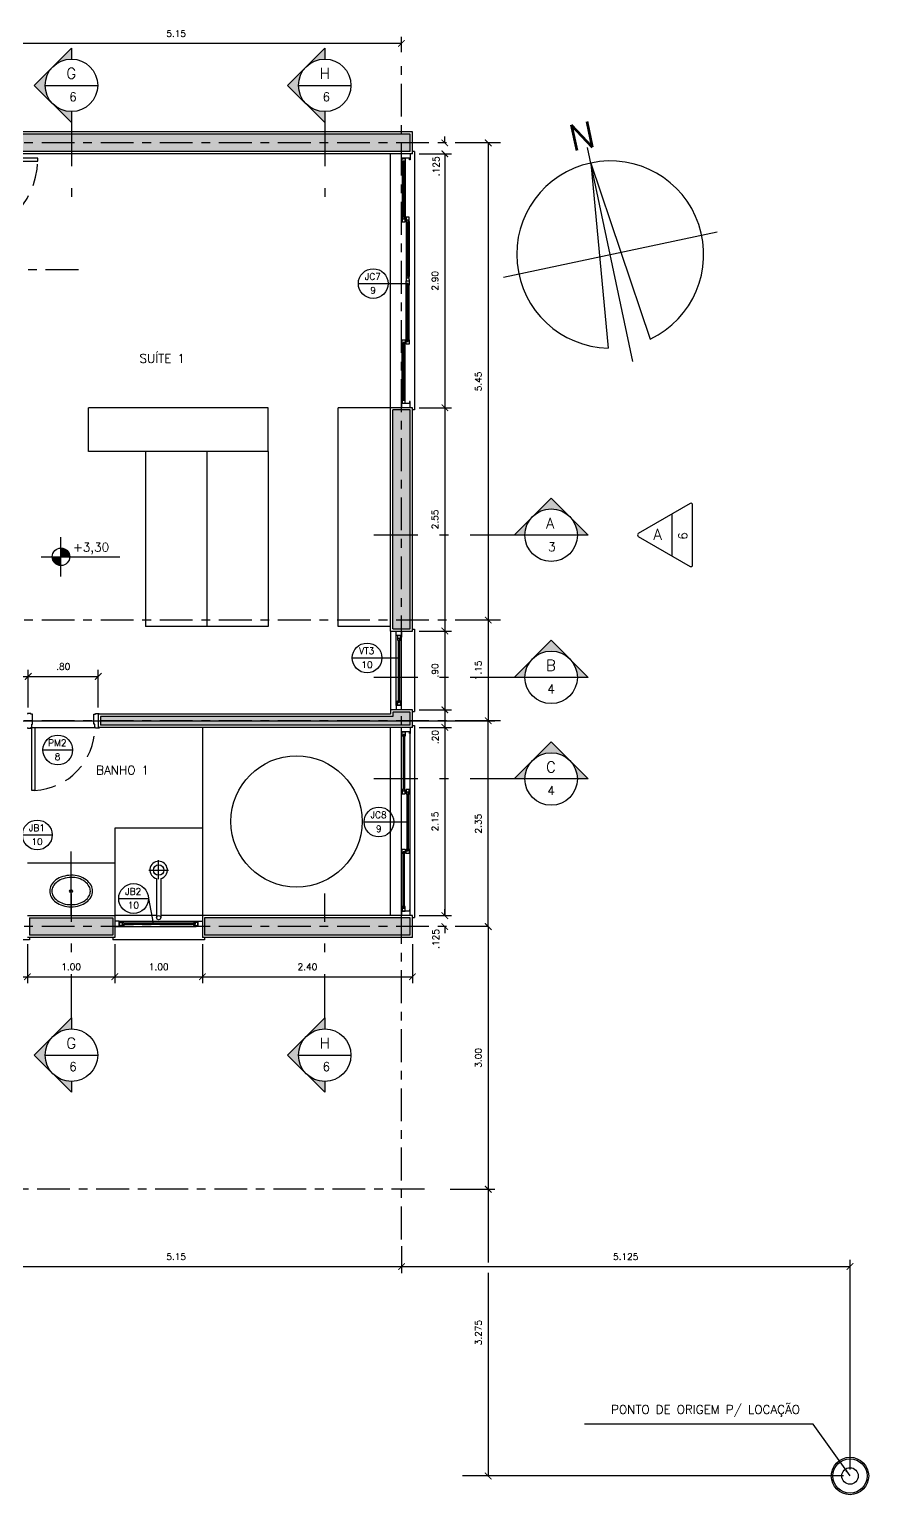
# Model space of a CAD drawing. Header units: millimetres. Extents: x 128 to 761, y 122 to 191.
# Drawn here: x 215.96 to 225.55, y 121.55 to 138.28 of the extents above; entities that cross this region are included whole.
import ezdxf
from ezdxf.enums import TextEntityAlignment as Align

# ---------------------------------------------------------------- set-up
doc = ezdxf.new("R2010")
doc.units = ezdxf.units.MM
for name, pattern in [('CENTER', [0.6, 0.375, -0.075, 0.075, -0.075]), ('DASHDOT', [1, 0.5, -0.25, 0, -0.25]), ('HIDDEN', [0.375, 0.25, -0.125])]:
    doc.linetypes.add(name, pattern=pattern)
for name, color, linetype in [('ALV', 5, 'Continuous'), ('CAIX', 2, 'Continuous'), ('CAIXN', 7, 'Continuous'), ('COTAS', 1, 'Continuous'), ('EIXOS', 141, 'CENTER'), ('LVISTA02', 1, 'Continuous'), ('NOTAS', 2, 'Continuous'), ('PEÇAS', 7, 'Continuous'), ('PEÇAS50', 8, 'Continuous'), ('REVEST', 2, 'Continuous'), ('SOLID', 8, 'Continuous'), ('TEXT', 3, 'Continuous')]:
    doc.layers.add(name, color=color, linetype=linetype)
doc.styles.add('100-50', font='romans.shx', dxfattribs={"height": 0.125})
doc.styles.add('60-50', font='romans.shx', dxfattribs={"height": 0.075})
doc.styles.add('80-50', font='romans.shx', dxfattribs={"height": 0.1})
doc.styles.add('ROMANS', font='ROMANS.shx', dxfattribs={"height": 0.15})
doc.dimstyles.new('50', dxfattribs={"dimtxt": 0.1, "dimasz": 2.5, "dimexe": 1.25, "dimexo": 0.625, "dimgap": 0.075, "dimtad": 1, "dimzin": 0, "dimdsep": 46, "dimtxsty": '60-50', "dimcen": 2.5, "dimclrt": 3, "dimadec": 0, "dimazin": 0, "dimtfac": 1, "dimtmove": 0, "dimatfit": 3, "dimfxl": 1, "dimarcsym": 0})

# ---------------------------------------------------------------- blocks, each defined once
blk = doc.blocks.new('_ARCHTICK')
at = {"color": 0, "linetype": 'ByBlock', "const_width": 0.15}
blk.add_lwpolyline([(-0.5, -0.5), (0.5, 0.5)], dxfattribs=at)
blk = doc.blocks.new('*D188')
at = {"layer": 'COTAS', "color": 0, "lineweight": -2}
for p, q in [((215.064, 138.025), (215.064, 138.198)), ((220.214, 138.123), (215.064, 138.123)), ((220.214, 138.025), (220.214, 138.198))]:
    blk.add_line(p, q, dxfattribs=at)
at = {"layer": 'DEFPOINTS', "color": 0}
for p in [(215.064, 138.123), (215.064, 137.95), (220.214, 137.95)]:
    blk.add_point(p, dxfattribs=at)
at = {"layer": 'COTAS', "color": 0, "lineweight": -2, "xscale": 0.075, "yscale": 0.075, "zscale": 0.075, "rotation": 180}
blk.add_blockref('_ARCHTICK', (215.064, 138.123), dxfattribs=at)
at = {"layer": 'COTAS', "color": 0, "lineweight": -2, "xscale": 0.075, "yscale": 0.075, "zscale": 0.075}
blk.add_blockref('_ARCHTICK', (220.214, 138.123), dxfattribs=at)
at = {"layer": 'COTAS', "color": 3, "insert": (217.639, 138.235), "char_height": 0.075, "attachment_point": 5, "style": '60-50'}
blk.add_mtext('5.15', dxfattribs=at)
blk = doc.blocks.new('*D215')
at = {"layer": 'COTAS', "color": 0, "lineweight": -2}
for p, q in [((221.346, 136.987), (221.13, 136.987)), ((221.205, 136.987), (221.205, 131.537)), ((221.346, 131.537), (221.13, 131.537))]:
    blk.add_line(p, q, dxfattribs=at)
at = {"layer": 'DEFPOINTS', "color": 0}
for p in [(221.421, 136.987), (221.205, 131.537), (221.421, 131.537)]:
    blk.add_point(p, dxfattribs=at)
at = {"layer": 'COTAS', "color": 0, "lineweight": -2, "xscale": 0.075, "yscale": 0.075, "zscale": 0.075}
for p, rotation in [((221.205, 136.987), 90), ((221.205, 131.537), 270)]:
    blk.add_blockref('_ARCHTICK', p, dxfattribs=dict(at, rotation=rotation))
at = {"layer": 'COTAS', "color": 3, "insert": (221.092, 134.262), "char_height": 0.075, "attachment_point": 5, "rotation": 90, "style": '60-50'}
blk.add_mtext('5.45', dxfattribs=at)
blk = doc.blocks.new('*D216')
at = {"layer": 'COTAS', "color": 0, "lineweight": -2}
for p, q in [((221.205, 131.537), (221.205, 130.387)), ((221.346, 130.387), (221.13, 130.387))]:
    blk.add_line(p, q, dxfattribs=at)
at = {"layer": 'DEFPOINTS', "color": 0}
for p in [(221.421, 131.537), (221.205, 130.387), (221.421, 130.387)]:
    blk.add_point(p, dxfattribs=at)
at = {"layer": 'COTAS', "color": 0, "lineweight": -2, "xscale": 0.075, "yscale": 0.075, "zscale": 0.075}
for p, rotation in [((221.205, 131.537), 90), ((221.205, 130.387), 270)]:
    blk.add_blockref('_ARCHTICK', p, dxfattribs=dict(at, rotation=rotation))
at = {"layer": 'COTAS', "color": 3, "insert": (221.092, 130.962), "char_height": 0.075, "attachment_point": 5, "rotation": 90, "style": '60-50'}
blk.add_mtext('1.15', dxfattribs=at)
blk = doc.blocks.new('*D217')
at = {"layer": 'COTAS', "color": 0, "lineweight": -2}
for p, q in [((211.207, 130.387), (221.28, 130.387)), ((221.205, 128.037), (221.205, 130.387))]:
    blk.add_line(p, q, dxfattribs=at)
at = {"layer": 'DEFPOINTS', "color": 0}
for p in [(211.132, 130.387), (221.205, 130.387), (221.421, 128.037)]:
    blk.add_point(p, dxfattribs=at)
at = {"layer": 'COTAS', "color": 0, "lineweight": -2, "xscale": 0.075, "yscale": 0.075, "zscale": 0.075}
for p, rotation in [((221.205, 130.387), 90), ((221.205, 128.037), 270)]:
    blk.add_blockref('_ARCHTICK', p, dxfattribs=dict(at, rotation=rotation))
at = {"layer": 'COTAS', "color": 3, "insert": (221.092, 129.212), "char_height": 0.075, "attachment_point": 5, "rotation": 90, "style": '60-50'}
blk.add_mtext('2.35', dxfattribs=at)
blk = doc.blocks.new('*D219')
at = {"layer": 'COTAS', "color": 0, "lineweight": -2}
for p, q in [((221.205, 128.037), (221.205, 125.037)), ((220.769, 125.037), (221.28, 125.037))]:
    blk.add_line(p, q, dxfattribs=at)
at = {"layer": 'DEFPOINTS', "color": 0}
for p in [(221.205, 128.037), (220.694, 125.037), (221.205, 125.037)]:
    blk.add_point(p, dxfattribs=at)
at = {"layer": 'COTAS', "color": 0, "lineweight": -2, "xscale": 0.075, "yscale": 0.075, "zscale": 0.075}
for p, rotation in [((221.205, 128.037), 90), ((221.205, 125.037), 270)]:
    blk.add_blockref('_ARCHTICK', p, dxfattribs=dict(at, rotation=rotation))
at = {"layer": 'COTAS', "color": 3, "insert": (221.092, 126.537), "char_height": 0.075, "attachment_point": 5, "rotation": 90, "style": '60-50'}
blk.add_mtext('3.00', dxfattribs=at)
blk = doc.blocks.new('*D221')
at = {"layer": 'COTAS', "color": 0, "lineweight": -2}
for p, q in [((220.214, 124.388), (220.214, 124.079)), ((215.064, 124.154), (220.214, 124.154))]:
    blk.add_line(p, q, dxfattribs=at)
at = {"layer": 'DEFPOINTS', "color": 0}
for p in [(215.064, 124.463), (220.214, 124.463), (220.214, 124.154)]:
    blk.add_point(p, dxfattribs=at)
at = {"layer": 'COTAS', "color": 0, "lineweight": -2, "xscale": 0.075, "yscale": 0.075, "zscale": 0.075, "rotation": 180}
blk.add_blockref('_ARCHTICK', (215.064, 124.154), dxfattribs=at)
at = {"layer": 'COTAS', "color": 0, "lineweight": -2, "xscale": 0.075, "yscale": 0.075, "zscale": 0.075}
blk.add_blockref('_ARCHTICK', (220.214, 124.154), dxfattribs=at)
at = {"layer": 'COTAS', "color": 3, "insert": (217.639, 124.267), "char_height": 0.075, "attachment_point": 5, "style": '60-50'}
blk.add_mtext('5.15', dxfattribs=at)
blk = doc.blocks.new('*D222')
at = {"layer": 'COTAS', "color": 0, "lineweight": -2}
for p, q in [((220.214, 124.388), (220.214, 124.079)), ((225.339, 121.837), (225.339, 124.229)), ((220.214, 124.154), (225.339, 124.154))]:
    blk.add_line(p, q, dxfattribs=at)
at = {"layer": 'DEFPOINTS', "color": 0}
for p in [(220.214, 124.463), (225.339, 124.154), (225.339, 121.762)]:
    blk.add_point(p, dxfattribs=at)
at = {"layer": 'COTAS', "color": 0, "lineweight": -2, "xscale": 0.075, "yscale": 0.075, "zscale": 0.075, "rotation": 180}
blk.add_blockref('_ARCHTICK', (220.214, 124.154), dxfattribs=at)
at = {"layer": 'COTAS', "color": 0, "lineweight": -2, "xscale": 0.075, "yscale": 0.075, "zscale": 0.075}
blk.add_blockref('_ARCHTICK', (225.339, 124.154), dxfattribs=at)
at = {"layer": 'COTAS', "color": 3, "insert": (222.776, 124.267), "char_height": 0.075, "attachment_point": 5, "style": '60-50'}
blk.add_mtext('5.125', dxfattribs=at)
blk = doc.blocks.new('*D242')
at = {"layer": 'COTAS', "color": 0, "lineweight": -2}
for p, q in [((215.064, 130.894), (215.949, 130.894)), ((215.949, 130.537), (215.949, 130.969))]:
    blk.add_line(p, q, dxfattribs=at)
at = {"layer": 'DEFPOINTS', "color": 0}
for p in [(215.064, 130.894), (215.949, 130.894), (215.949, 130.462)]:
    blk.add_point(p, dxfattribs=at)
at = {"layer": 'COTAS', "color": 0, "lineweight": -2, "xscale": 0.075, "yscale": 0.075, "zscale": 0.075, "rotation": 180}
blk.add_blockref('_ARCHTICK', (215.064, 130.894), dxfattribs=at)
at = {"layer": 'COTAS', "color": 0, "lineweight": -2, "xscale": 0.075, "yscale": 0.075, "zscale": 0.075}
blk.add_blockref('_ARCHTICK', (215.949, 130.894), dxfattribs=at)
at = {"layer": 'COTAS', "color": 3, "insert": (215.506, 131.007), "char_height": 0.075, "attachment_point": 5, "style": '60-50'}
blk.add_mtext('.885', dxfattribs=at)
blk = doc.blocks.new('*D243')
at = {"layer": 'COTAS', "color": 0, "lineweight": -2}
for p, q in [((215.949, 130.894), (216.749, 130.894)), ((216.749, 130.537), (216.749, 130.969))]:
    blk.add_line(p, q, dxfattribs=at)
at = {"layer": 'DEFPOINTS', "color": 0}
for p in [(216.749, 130.894), (215.949, 130.462), (216.749, 130.462)]:
    blk.add_point(p, dxfattribs=at)
at = {"layer": 'COTAS', "color": 0, "lineweight": -2, "xscale": 0.075, "yscale": 0.075, "zscale": 0.075, "rotation": 180}
blk.add_blockref('_ARCHTICK', (215.949, 130.894), dxfattribs=at)
at = {"layer": 'COTAS', "color": 0, "lineweight": -2, "xscale": 0.075, "yscale": 0.075, "zscale": 0.075}
blk.add_blockref('_ARCHTICK', (216.749, 130.894), dxfattribs=at)
at = {"layer": 'COTAS', "color": 3, "insert": (216.349, 131.007), "char_height": 0.075, "attachment_point": 5, "style": '60-50'}
blk.add_mtext('.80', dxfattribs=at)
blk = doc.blocks.new('*D252')
at = {"layer": 'COTAS', "color": 0, "lineweight": -2}
for p, q in [((215.939, 127.837), (215.939, 127.389)), ((215.139, 127.464), (215.939, 127.464))]:
    blk.add_line(p, q, dxfattribs=at)
at = {"layer": 'DEFPOINTS', "color": 0}
for p in [(215.139, 127.912), (215.939, 127.912), (215.939, 127.464)]:
    blk.add_point(p, dxfattribs=at)
at = {"layer": 'COTAS', "color": 0, "lineweight": -2, "xscale": 0.075, "yscale": 0.075, "zscale": 0.075, "rotation": 180}
blk.add_blockref('_ARCHTICK', (215.139, 127.464), dxfattribs=at)
at = {"layer": 'COTAS', "color": 0, "lineweight": -2, "xscale": 0.075, "yscale": 0.075, "zscale": 0.075}
blk.add_blockref('_ARCHTICK', (215.939, 127.464), dxfattribs=at)
at = {"layer": 'COTAS', "color": 3, "insert": (215.539, 127.577), "char_height": 0.075, "attachment_point": 5, "style": '60-50'}
blk.add_mtext('.80', dxfattribs=at)
blk = doc.blocks.new('*D253')
at = {"layer": 'COTAS', "color": 0, "lineweight": -2}
for p, q in [((216.939, 127.837), (216.939, 127.389)), ((215.939, 127.464), (216.939, 127.464))]:
    blk.add_line(p, q, dxfattribs=at)
at = {"layer": 'DEFPOINTS', "color": 0}
for p in [(215.939, 127.912), (216.939, 127.912), (216.939, 127.464)]:
    blk.add_point(p, dxfattribs=at)
at = {"layer": 'COTAS', "color": 0, "lineweight": -2, "xscale": 0.075, "yscale": 0.075, "zscale": 0.075, "rotation": 180}
blk.add_blockref('_ARCHTICK', (215.939, 127.464), dxfattribs=at)
at = {"layer": 'COTAS', "color": 0, "lineweight": -2, "xscale": 0.075, "yscale": 0.075, "zscale": 0.075}
blk.add_blockref('_ARCHTICK', (216.939, 127.464), dxfattribs=at)
at = {"layer": 'COTAS', "color": 3, "insert": (216.439, 127.577), "char_height": 0.075, "attachment_point": 5, "style": '60-50'}
blk.add_mtext('1.00', dxfattribs=at)
blk = doc.blocks.new('*D254')
at = {"layer": 'COTAS', "color": 0, "lineweight": -2}
for p, q in [((217.939, 127.837), (217.939, 127.389)), ((216.939, 127.464), (217.939, 127.464))]:
    blk.add_line(p, q, dxfattribs=at)
at = {"layer": 'DEFPOINTS', "color": 0}
for p in [(216.939, 127.912), (217.939, 127.912), (217.939, 127.464)]:
    blk.add_point(p, dxfattribs=at)
at = {"layer": 'COTAS', "color": 0, "lineweight": -2, "xscale": 0.075, "yscale": 0.075, "zscale": 0.075, "rotation": 180}
blk.add_blockref('_ARCHTICK', (216.939, 127.464), dxfattribs=at)
at = {"layer": 'COTAS', "color": 0, "lineweight": -2, "xscale": 0.075, "yscale": 0.075, "zscale": 0.075}
blk.add_blockref('_ARCHTICK', (217.939, 127.464), dxfattribs=at)
at = {"layer": 'COTAS', "color": 3, "insert": (217.439, 127.577), "char_height": 0.075, "attachment_point": 5, "style": '60-50'}
blk.add_mtext('1.00', dxfattribs=at)
blk = doc.blocks.new('*D255')
at = {"layer": 'COTAS', "color": 0, "lineweight": -2}
for p, q in [((220.339, 127.837), (220.339, 127.389)), ((217.939, 127.464), (220.339, 127.464))]:
    blk.add_line(p, q, dxfattribs=at)
at = {"layer": 'DEFPOINTS', "color": 0}
for p in [(217.939, 127.912), (220.339, 127.912), (220.339, 127.464)]:
    blk.add_point(p, dxfattribs=at)
at = {"layer": 'COTAS', "color": 0, "lineweight": -2, "xscale": 0.075, "yscale": 0.075, "zscale": 0.075, "rotation": 180}
blk.add_blockref('_ARCHTICK', (217.939, 127.464), dxfattribs=at)
at = {"layer": 'COTAS', "color": 0, "lineweight": -2, "xscale": 0.075, "yscale": 0.075, "zscale": 0.075}
blk.add_blockref('_ARCHTICK', (220.339, 127.464), dxfattribs=at)
at = {"layer": 'COTAS', "color": 3, "insert": (219.139, 127.577), "char_height": 0.075, "attachment_point": 5, "style": '60-50'}
blk.add_mtext('2.40', dxfattribs=at)
blk = doc.blocks.new('*D280')
at = {"layer": 'COTAS', "color": 0, "lineweight": -2}
for p, q in [((220.709, 136.987), (220.709, 137.062)), ((220.414, 136.862), (220.784, 136.862)), ((220.709, 136.862), (220.709, 136.787))]:
    blk.add_line(p, q, dxfattribs=at)
at = {"layer": 'DEFPOINTS', "color": 0}
for p in [(220.709, 136.987), (220.339, 136.862), (220.709, 136.862)]:
    blk.add_point(p, dxfattribs=at)
at = {"layer": 'COTAS', "color": 0, "lineweight": -2, "xscale": 0.075, "yscale": 0.075, "zscale": 0.075}
for p, rotation in [((220.709, 136.987), 270), ((220.709, 136.862), 90)]:
    blk.add_blockref('_ARCHTICK', p, dxfattribs=dict(at, rotation=rotation))
at = {"layer": 'COTAS', "color": 3, "insert": (220.609, 136.72), "char_height": 0.075, "attachment_point": 5, "rotation": 90, "style": '60-50'}
blk.add_mtext('.125', dxfattribs=at)
blk = doc.blocks.new('*D281')
at = {"layer": 'COTAS', "color": 0, "lineweight": -2}
for p, q in [((220.709, 136.862), (220.709, 133.962)), ((220.414, 133.962), (220.784, 133.962))]:
    blk.add_line(p, q, dxfattribs=at)
at = {"layer": 'DEFPOINTS', "color": 0}
for p in [(220.339, 136.862), (220.339, 133.962), (220.709, 133.962)]:
    blk.add_point(p, dxfattribs=at)
at = {"layer": 'COTAS', "color": 0, "lineweight": -2, "xscale": 0.075, "yscale": 0.075, "zscale": 0.075}
for p, rotation in [((220.709, 136.862), 90), ((220.709, 133.962), 270)]:
    blk.add_blockref('_ARCHTICK', p, dxfattribs=dict(at, rotation=rotation))
at = {"layer": 'COTAS', "color": 3, "insert": (220.597, 135.412), "char_height": 0.075, "attachment_point": 5, "rotation": 90, "style": '60-50'}
blk.add_mtext('2.90', dxfattribs=at)
blk = doc.blocks.new('*D282')
at = {"layer": 'COTAS', "color": 0, "lineweight": -2}
for p, q in [((220.709, 133.962), (220.709, 131.412)), ((220.414, 131.412), (220.784, 131.412))]:
    blk.add_line(p, q, dxfattribs=at)
at = {"layer": 'DEFPOINTS', "color": 0}
for p in [(220.339, 133.962), (220.339, 131.412), (220.709, 131.412)]:
    blk.add_point(p, dxfattribs=at)
at = {"layer": 'COTAS', "color": 0, "lineweight": -2, "xscale": 0.075, "yscale": 0.075, "zscale": 0.075}
for p, rotation in [((220.709, 133.962), 90), ((220.709, 131.412), 270)]:
    blk.add_blockref('_ARCHTICK', p, dxfattribs=dict(at, rotation=rotation))
at = {"layer": 'COTAS', "color": 3, "insert": (220.597, 132.687), "char_height": 0.075, "attachment_point": 5, "rotation": 90, "style": '60-50'}
blk.add_mtext('2.55', dxfattribs=at)
blk = doc.blocks.new('*D283')
at = {"layer": 'COTAS', "color": 0, "lineweight": -2}
for p, q in [((220.709, 131.412), (220.709, 130.512)), ((220.414, 130.512), (220.784, 130.512))]:
    blk.add_line(p, q, dxfattribs=at)
at = {"layer": 'DEFPOINTS', "color": 0}
for p in [(220.339, 131.412), (220.339, 130.512), (220.709, 130.512)]:
    blk.add_point(p, dxfattribs=at)
at = {"layer": 'COTAS', "color": 0, "lineweight": -2, "xscale": 0.075, "yscale": 0.075, "zscale": 0.075}
for p, rotation in [((220.709, 131.412), 90), ((220.709, 130.512), 270)]:
    blk.add_blockref('_ARCHTICK', p, dxfattribs=dict(at, rotation=rotation))
at = {"layer": 'COTAS', "color": 3, "insert": (220.597, 130.962), "char_height": 0.075, "attachment_point": 5, "rotation": 90, "style": '60-50'}
blk.add_mtext('.90', dxfattribs=at)
blk = doc.blocks.new('*D284')
at = {"layer": 'COTAS', "color": 0, "lineweight": -2}
for p, q in [((220.709, 130.512), (220.709, 130.312)), ((220.414, 130.312), (220.784, 130.312))]:
    blk.add_line(p, q, dxfattribs=at)
at = {"layer": 'DEFPOINTS', "color": 0}
for p in [(220.339, 130.512), (220.339, 130.312), (220.709, 130.312)]:
    blk.add_point(p, dxfattribs=at)
at = {"layer": 'COTAS', "color": 0, "lineweight": -2, "xscale": 0.075, "yscale": 0.075, "zscale": 0.075}
for p, rotation in [((220.709, 130.512), 90), ((220.709, 130.312), 270)]:
    blk.add_blockref('_ARCHTICK', p, dxfattribs=dict(at, rotation=rotation))
at = {"layer": 'COTAS', "color": 3, "insert": (220.6, 130.201), "char_height": 0.075, "attachment_point": 5, "rotation": 90, "style": '60-50'}
blk.add_mtext('.20', dxfattribs=at)
blk = doc.blocks.new('*D285')
at = {"layer": 'COTAS', "color": 0, "lineweight": -2}
for p, q in [((220.709, 130.312), (220.709, 128.162)), ((220.414, 128.162), (220.784, 128.162))]:
    blk.add_line(p, q, dxfattribs=at)
at = {"layer": 'DEFPOINTS', "color": 0}
for p in [(220.339, 130.312), (220.339, 128.162), (220.709, 128.162)]:
    blk.add_point(p, dxfattribs=at)
at = {"layer": 'COTAS', "color": 0, "lineweight": -2, "xscale": 0.075, "yscale": 0.075, "zscale": 0.075}
for p, rotation in [((220.709, 130.312), 90), ((220.709, 128.162), 270)]:
    blk.add_blockref('_ARCHTICK', p, dxfattribs=dict(at, rotation=rotation))
at = {"layer": 'COTAS', "color": 3, "insert": (220.597, 129.237), "char_height": 0.075, "attachment_point": 5, "rotation": 90, "style": '60-50'}
blk.add_mtext('2.15', dxfattribs=at)
blk = doc.blocks.new('*D286')
at = {"layer": 'COTAS', "color": 0, "lineweight": -2}
for p, q in [((220.709, 128.162), (220.709, 128.237)), ((220.709, 128.037), (220.709, 127.962))]:
    blk.add_line(p, q, dxfattribs=at)
at = {"layer": 'DEFPOINTS', "color": 0}
for p in [(220.339, 128.162), (220.709, 128.037), (220.709, 128.037)]:
    blk.add_point(p, dxfattribs=at)
at = {"layer": 'COTAS', "color": 0, "lineweight": -2, "xscale": 0.075, "yscale": 0.075, "zscale": 0.075}
for p, rotation in [((220.709, 128.162), 270), ((220.709, 128.037), 90)]:
    blk.add_blockref('_ARCHTICK', p, dxfattribs=dict(at, rotation=rotation))
at = {"layer": 'COTAS', "color": 3, "insert": (220.605, 127.895), "char_height": 0.075, "attachment_point": 5, "rotation": 90, "style": '60-50'}
blk.add_mtext('.125', dxfattribs=at)

msp = doc.modelspace()

# ---------------------------------------------------------------- hatches: boundary and pattern name
at = {"layer": 'NOTAS'}
h = msp.add_hatch(color=1, dxfattribs=at)
h.paths.add_polyline_path([(216.23, 137.8565), (216.0178, 137.6444), (216.23, 137.4323, -0.4142136)])
h.paths.add_polyline_path([(216.23, 137.4323), (216.4421, 137.2201), (216.4421, 137.3444, -0.1989124)])
h.paths.add_polyline_path([(216.4421, 137.9444), (216.4421, 138.0687), (216.23, 137.8565, -0.1989124)])
h = msp.add_hatch(color=1, dxfattribs=at)
h.paths.add_polyline_path([(219.1247, 137.8565), (218.9126, 137.6444), (219.1247, 137.4323, -0.4142136)])
h.paths.add_polyline_path([(219.1247, 137.4323), (219.3368, 137.2201), (219.3368, 137.3444, -0.1989124)])
h.paths.add_polyline_path([(219.3368, 137.9444), (219.3368, 138.0687), (219.1247, 137.8565, -0.1989124)])
h = msp.add_hatch(color=1, dxfattribs=at)
h.paths.add_polyline_path([(222.1359, 132.7194), (221.9237, 132.9315), (221.7116, 132.7194, -0.4142136)])
h.paths.add_polyline_path([(221.7116, 132.7194), (221.4995, 132.5073), (221.6237, 132.5073, -0.1989124)])
h.paths.add_polyline_path([(222.2237, 132.5073), (222.348, 132.5073), (222.1359, 132.7194, -0.1989124)])
h = msp.add_hatch(color=1, dxfattribs=at)
h.paths.add_polyline_path([(216.3225, 132.1604), (216.3225, 132.2604), (216.2225, 132.2604, 0.4142136)])
h.paths.add_polyline_path([(216.3225, 132.3604), (216.3225, 132.2604), (216.4225, 132.2604, 0.4142136)])
h = msp.add_hatch(color=1, dxfattribs=at)
h.paths.add_polyline_path([(222.1359, 131.0949), (221.9237, 131.3071), (221.7116, 131.0949, -0.4142136)])
h.paths.add_polyline_path([(221.7116, 131.0949), (221.4995, 130.8828), (221.6237, 130.8828, -0.1989124)])
h.paths.add_polyline_path([(222.2237, 130.8828), (222.348, 130.8828), (222.1359, 131.0949, -0.1989124)])
h = msp.add_hatch(color=1, dxfattribs=at)
h.paths.add_polyline_path([(222.1359, 129.9346), (221.9237, 130.1467), (221.7116, 129.9346, -0.4142136)])
h.paths.add_polyline_path([(221.7116, 129.9346), (221.4995, 129.7225), (221.6237, 129.7225, -0.1989124)])
h.paths.add_polyline_path([(222.2237, 129.7225), (222.348, 129.7225), (222.1359, 129.9346, -0.1989124)])
h = msp.add_hatch(color=1, dxfattribs=at)
h.paths.add_polyline_path([(216.23, 126.7805), (216.0178, 126.5684), (216.23, 126.3563, -0.4142136)])
h.paths.add_polyline_path([(216.23, 126.3563), (216.4421, 126.1441), (216.4421, 126.2684, -0.1989124)])
h.paths.add_polyline_path([(216.4421, 126.8684), (216.4421, 126.9927), (216.23, 126.7805, -0.1989124)])
h = msp.add_hatch(color=1, dxfattribs=at)
h.paths.add_polyline_path([(219.1247, 126.7805), (218.9126, 126.5684), (219.1247, 126.3563, -0.4142136)])
h.paths.add_polyline_path([(219.1247, 126.3563), (219.3368, 126.1441), (219.3368, 126.2684, -0.1989124)])
h.paths.add_polyline_path([(219.3368, 126.8684), (219.3368, 126.9927), (219.1247, 126.7805, -0.1989124)])
at = {"layer": 'SOLID'}
h = msp.add_hatch(color=256, dxfattribs=at)
h.paths.add_polyline_path([(215.014, 137.0871), (215.014, 136.8771), (215.114, 136.8771), (215.114, 136.8871), (220.314, 136.8871), (220.314, 137.0871)])
h.paths.add_polyline_path([(220.114, 131.4371), (220.314, 131.4371), (220.314, 133.9371), (220.114, 133.9371)])
h.paths.add_polyline_path([(220.114, 130.4871), (220.114, 130.4371), (216.774, 130.4371), (216.774, 130.3371), (220.314, 130.3371), (220.314, 130.4871)])
h.paths.add_polyline_path([(220.314, 127.9371), (220.314, 128.1371), (217.964, 128.1371), (217.964, 127.9371)])
h.paths.add_polyline_path([(216.914, 127.9371), (216.914, 128.1371), (215.964, 128.1371), (215.964, 127.9371)])

# ---------------------------------------------------------------- linework, layer by layer
at = {"layer": 'ALV'}
for p, q in [((220.314, 137.0871), (215.014, 137.0871)), ((220.314, 136.8871), (220.314, 137.0871)), ((220.314, 136.8871), (215.114, 136.8871)), ((220.114, 131.4371), (220.114, 133.9371)), ((220.314, 133.9371), (220.114, 133.9371)), ((220.314, 131.4371), (220.314, 133.9371)), ((220.114, 131.4371), (220.314, 131.4371)), ((220.114, 130.4371), (216.774, 130.4371)), ((216.774, 130.4371), (216.774, 130.3371)), ((220.314, 130.4871), (220.114, 130.4871)), ((220.114, 130.4871), (220.114, 130.4371)), ((220.314, 130.3371), (220.314, 130.4871)), ((220.314, 130.3371), (216.774, 130.3371)), ((215.964, 128.1371), (215.964, 127.9371)), ((215.964, 128.1371), (216.914, 128.1371)), ((216.914, 128.1371), (216.914, 127.9371)), ((217.964, 128.1371), (217.964, 127.9371)), ((220.314, 128.1371), (217.964, 128.1371)), ((220.314, 127.9371), (220.314, 128.1371)), ((216.914, 127.9371), (215.964, 127.9371)), ((220.314, 127.9371), (217.964, 127.9371))]:
    msp.add_line(p, q, dxfattribs=at)
at = {"layer": 'CAIX', "color": 1}
for p, q in [((220.2215, 136.7596), (220.2215, 136.1371)), ((220.2565, 136.7596), (220.2565, 136.1371)), ((220.2665, 136.0896), (220.2665, 135.4621)), ((220.3015, 136.0896), (220.3015, 135.4621)), ((220.2665, 134.7371), (220.2665, 135.3621)), ((220.3015, 134.7371), (220.3015, 135.3621)), ((220.2215, 134.0646), (220.2215, 134.6871)), ((220.2565, 134.0646), (220.2565, 134.6871)), ((220.1512, 130.5621), (220.1512, 131.3621)), ((220.214, 130.5821), (220.214, 131.3421)), ((220.214, 128.2121), (220.214, 130.2621)), ((220.314, 128.2321), (220.314, 130.2421)), ((216.989, 128.0998), (217.889, 128.0998)), ((217.009, 128.0371), (217.869, 128.0371))]:
    msp.add_line(p, q, dxfattribs=at)
at = {"layer": 'CAIX'}
for p, q in [((220.2315, 136.7596), (220.2315, 136.1371)), ((220.2465, 136.7596), (220.2465, 136.1371)), ((220.2765, 136.0871), (220.2765, 135.4621)), ((220.2915, 136.0871), (220.2915, 135.4621)), ((220.2765, 134.7196), (220.2765, 135.3621)), ((220.2915, 134.7196), (220.2915, 135.3621)), ((220.2315, 134.0471), (220.2315, 134.6871)), ((220.2465, 134.0471), (220.2465, 134.6871)), ((220.1765, 131.3094), (220.1765, 130.6148)), ((220.1915, 131.3094), (220.1915, 130.6148)), ((220.2315, 130.2096), (220.2315, 129.6038)), ((220.2465, 130.2096), (220.2465, 129.6038)), ((220.2765, 129.5538), (220.2765, 128.9204)), ((220.2915, 129.5538), (220.2915, 128.9204)), ((220.2315, 128.2471), (220.2315, 128.8704)), ((220.2465, 128.2471), (220.2465, 128.8704)), ((217.8362, 128.0746), (217.0417, 128.0746)), ((217.8362, 128.0596), (217.0417, 128.0596))]:
    msp.add_line(p, q, dxfattribs=at)
for points in [[(215.139, 136.8121), (215.139, 136.7771), (216.0589, 136.7771), (216.0589, 136.8121), (215.139, 136.8121)], [(220.314, 136.8621), (220.314, 136.7921), (220.304, 136.7921), (220.304, 136.8121), (220.214, 136.8121), (220.214, 136.8621)], [(220.314, 133.9621), (220.314, 134.0321), (220.304, 134.0321), (220.304, 134.0121), (220.214, 134.0121), (220.214, 133.9621)], [(220.214, 131.4121), (220.214, 131.3421), (220.204, 131.3421), (220.204, 131.3621), (220.1512, 131.3621), (220.1512, 131.4121)], [(220.214, 130.5121), (220.214, 130.5821), (220.204, 130.5821), (220.204, 130.5621), (220.1512, 130.5621), (220.1512, 130.5121)], [(215.939, 130.3121), (215.939, 130.3021), (215.979, 130.3021), (215.979, 130.3121), (215.989, 130.3121), (215.989, 130.3471), (215.999, 130.3471), (215.999, 130.4621), (215.979, 130.4621), (215.979, 130.4721), (215.939, 130.4721), (215.939, 130.4621)], [(216.759, 130.3121), (216.759, 130.3021), (216.719, 130.3021), (216.719, 130.3121), (216.709, 130.3121), (216.709, 130.3471), (216.699, 130.3471), (216.699, 130.4621), (216.719, 130.4621), (216.719, 130.4721), (216.759, 130.4721), (216.759, 130.4621)], [(215.989, 130.3121), (216.024, 130.3121), (216.024, 129.5922), (215.989, 129.5922), (215.989, 130.3121)], [(220.314, 130.3121), (220.314, 130.2421), (220.304, 130.2421), (220.304, 130.2621), (220.214, 130.2621), (220.214, 130.3121)], [(220.314, 128.1621), (220.314, 128.2321), (220.304, 128.2321), (220.304, 128.2121), (220.214, 128.2121), (220.214, 128.1621)], [(216.939, 128.0371), (217.009, 128.0371), (217.009, 128.0471), (216.989, 128.0471), (216.989, 128.0998), (216.939, 128.0998)], [(217.939, 128.0371), (217.869, 128.0371), (217.869, 128.0471), (217.889, 128.0471), (217.889, 128.0998), (217.939, 128.0998)]]:
    msp.add_lwpolyline(points, dxfattribs=at)
for points in [[(220.2565, 136.8096), (220.2565, 136.7596), (220.2465, 136.7596), (220.2465, 136.7796), (220.2315, 136.7796), (220.2315, 136.7596), (220.2215, 136.7596), (220.2215, 136.8096)], [(220.2565, 136.0871), (220.2565, 136.1371), (220.2465, 136.1371), (220.2465, 136.1171), (220.2315, 136.1171), (220.2315, 136.1371), (220.2215, 136.1371), (220.2215, 136.0871)], [(220.2665, 136.1371), (220.2665, 136.0871), (220.2765, 136.0871), (220.2765, 136.1071), (220.2915, 136.1071), (220.2915, 136.0871), (220.3015, 136.0871), (220.3015, 136.1371)], [(220.2915, 135.4621), (220.2915, 135.4421), (220.2765, 135.4421), (220.2765, 135.4621), (220.2665, 135.4621), (220.2665, 135.4121), (220.3015, 135.4121), (220.3015, 135.3947), (220.307, 135.3947), (220.307, 135.4271), (220.3015, 135.4271), (220.3015, 135.4621)], [(220.2915, 135.3821), (220.2765, 135.3821), (220.2765, 135.3621), (220.2665, 135.3621), (220.2665, 135.4121), (220.3015, 135.4121), (220.3015, 135.3621), (220.2915, 135.3621)], [(220.2565, 134.7371), (220.2565, 134.6871), (220.2465, 134.6871), (220.2465, 134.7071), (220.2315, 134.7071), (220.2315, 134.6871), (220.2215, 134.6871), (220.2215, 134.7371)], [(220.2665, 134.6871), (220.2665, 134.7371), (220.2765, 134.7371), (220.2765, 134.7171), (220.2915, 134.7171), (220.2915, 134.7371), (220.3015, 134.7371), (220.3015, 134.6871)], [(220.2565, 134.0146), (220.2565, 134.0646), (220.2465, 134.0646), (220.2465, 134.0446), (220.2315, 134.0446), (220.2315, 134.0646), (220.2215, 134.0646), (220.2215, 134.0146)], [(220.1665, 131.3594), (220.1665, 131.3094), (220.1765, 131.3094), (220.1765, 131.3294), (220.1915, 131.3294), (220.1915, 131.3094), (220.2015, 131.3094), (220.2015, 131.3594)], [(220.1665, 130.5648), (220.1665, 130.6148), (220.1765, 130.6148), (220.1765, 130.5948), (220.1915, 130.5948), (220.1915, 130.6148), (220.2015, 130.6148), (220.2015, 130.5648)], [(220.2565, 130.2596), (220.2565, 130.2096), (220.2465, 130.2096), (220.2465, 130.2296), (220.2315, 130.2296), (220.2315, 130.2096), (220.2215, 130.2096), (220.2215, 130.2596)], [(220.2565, 129.5538), (220.2565, 129.6038), (220.2465, 129.6038), (220.2465, 129.5838), (220.2315, 129.5838), (220.2315, 129.6038), (220.2215, 129.6038), (220.2215, 129.5538)], [(220.2665, 129.6038), (220.2665, 129.5538), (220.2765, 129.5538), (220.2765, 129.5738), (220.2915, 129.5738), (220.2915, 129.5538), (220.3015, 129.5538), (220.3015, 129.6038)], [(220.2565, 128.9204), (220.2565, 128.8704), (220.2465, 128.8704), (220.2465, 128.8904), (220.2315, 128.8904), (220.2315, 128.8704), (220.2215, 128.8704), (220.2215, 128.9204)], [(220.2665, 128.8704), (220.2665, 128.9204), (220.2765, 128.9204), (220.2765, 128.9004), (220.2915, 128.9004), (220.2915, 128.9204), (220.3015, 128.9204), (220.3015, 128.8704)], [(220.2565, 128.2146), (220.2565, 128.2646), (220.2465, 128.2646), (220.2465, 128.2446), (220.2315, 128.2446), (220.2315, 128.2646), (220.2215, 128.2646), (220.2215, 128.2146)], [(216.9917, 128.0846), (217.0417, 128.0846), (217.0417, 128.0746), (217.0217, 128.0746), (217.0217, 128.0596), (217.0417, 128.0596), (217.0417, 128.0496), (216.9917, 128.0496)], [(217.8862, 128.0846), (217.8362, 128.0846), (217.8362, 128.0746), (217.8562, 128.0746), (217.8562, 128.0596), (217.8362, 128.0596), (217.8362, 128.0496), (217.8862, 128.0496)]]:
    msp.add_lwpolyline(points, close=True, dxfattribs=at)
at = {"layer": 'CAIX', "color": 8, "linetype": 'HIDDEN'}
for centre, radius, start, end in [((215.1353, 136.8165), 0.9244, 270.22795, 357.55622), ((215.9883, 130.312), 0.7207, 272.49125, 0.00823)]:
    msp.add_arc(centre, radius, start, end, dxfattribs=at)
at = {"layer": 'CAIXN', "color": 8, "ltscale": 0.5}
for p, q in [((219.7207, 135.3801), (220.2665, 135.3801)), ((219.6506, 131.1045), (220.1765, 131.1045)), ((216.1159, 130.0535), (216.4559, 130.0535)), ((219.7862, 129.2312), (220.2765, 129.2312)), ((215.8823, 129.0832), (216.2223, 129.0832)), ((216.9823, 128.3569), (217.3223, 128.3569)), ((217.3223, 128.3569), (217.3758, 128.0746))]:
    msp.add_line(p, q, dxfattribs=at)
for centre in [(219.8907, 135.3801), (219.8206, 131.1045), (216.2859, 130.0535), (219.9562, 129.2312), (216.0523, 129.0832), (217.1523, 128.3569)]:
    msp.add_circle(centre, 0.17, dxfattribs=at)
at = {"layer": 'COTAS'}
for p, q in [((221.2049, 125.0371), (221.2049, 124.1987)), ((221.2049, 124.0837), (221.2049, 121.7621)), ((225.264, 121.7621), (220.9116, 121.7621))]:
    msp.add_line(p, q, dxfattribs=at)
for radius in [0.2137, 0.1956, 0.0949]:
    msp.add_circle((225.339, 121.7621), radius, dxfattribs=at)
msp.add_point((221.2049, 121.7621), dxfattribs=at)
at = {"layer": 'EIXOS'}
for p, q in [((220.214, 124.4635), (220.214, 137.9504)), ((221.2022, 136.9871), (199.4785, 136.9871)), ((216.5227, 135.5371), (199.4785, 135.5371)), ((221.2022, 131.5371), (199.4785, 131.5371)), ((221.2022, 130.3871), (208.1417, 130.3871)), ((221.2022, 128.0371), (213.9349, 128.0371)), ((220.4752, 125.0371), (199.4785, 125.0371))]:
    msp.add_line(p, q, dxfattribs=at)
at = {"layer": 'LVISTA02'}
for p, q in [((220.089, 133.9621), (220.089, 136.8621)), ((220.364, 136.8871), (220.339, 136.8871)), ((220.364, 136.8871), (220.364, 133.9371)), ((218.689, 133.9621), (216.639, 133.9621)), ((216.639, 133.4621), (216.639, 133.9621)), ((218.689, 133.4621), (218.689, 133.9621)), ((219.489, 131.4621), (219.489, 133.9621)), ((220.089, 133.9621), (219.489, 133.9621)), ((220.364, 133.9371), (220.339, 133.9371)), ((218.689, 133.4621), (216.639, 133.4621)), ((217.289, 133.4621), (217.289, 131.4621)), ((217.989, 133.4621), (217.989, 131.4621)), ((218.689, 133.4621), (218.689, 131.4621)), ((218.689, 131.4621), (217.289, 131.4621)), ((220.089, 131.4621), (219.489, 131.4621)), ((220.089, 131.4121), (220.089, 130.5121)), ((220.339, 131.4321), (220.364, 131.4321)), ((220.364, 131.4321), (220.364, 130.4921)), ((220.339, 130.4921), (220.364, 130.4921)), ((216.024, 130.3121), (216.709, 130.3121)), ((217.939, 130.3121), (217.939, 128.1621)), ((220.089, 128.1621), (220.089, 130.3121)), ((220.339, 130.3321), (220.364, 130.3321)), ((220.364, 130.3321), (220.364, 128.1421)), ((216.939, 129.1621), (216.939, 128.1621)), ((217.939, 129.1621), (216.939, 129.1621)), ((216.939, 128.7621), (215.939, 128.7621)), ((217.415, 128.1621), (216.939, 128.1621)), ((217.939, 128.1621), (217.463, 128.1621)), ((220.339, 128.1421), (220.364, 128.1421)), ((215.964, 127.8871), (215.114, 127.8871)), ((215.964, 127.9121), (215.964, 127.8871)), ((216.914, 127.9121), (216.914, 127.8871)), ((217.964, 127.8871), (216.914, 127.8871)), ((217.964, 127.9121), (217.964, 127.8871))]:
    msp.add_line(p, q, dxfattribs=at)
at = {"layer": 'NOTAS', "color": 1, "ltscale": 0.5}
for p, q in [((216.1421, 137.6444), (216.7421, 137.6444)), ((219.0368, 137.6444), (219.6368, 137.6444)), ((223.3057, 132.2701), (223.3057, 132.7486)), ((216.1421, 126.5684), (216.7421, 126.5684)), ((219.0368, 126.5684), (219.6368, 126.5684))]:
    msp.add_line(p, q, dxfattribs=at)
at = {"layer": 'NOTAS', "color": 5, "linetype": 'DASHDOT'}
for p, q in [((216.4421, 137.2201), (216.4421, 136.3104)), ((219.3368, 137.2201), (219.3368, 136.3104)), ((221.4995, 132.5073), (219.8809, 132.5073)), ((221.4995, 130.8828), (219.8809, 130.8828)), ((221.4995, 129.7225), (219.8809, 129.7225)), ((216.4421, 126.9927), (216.4421, 128.4127)), ((219.3368, 126.9927), (219.3368, 128.4127))]:
    msp.add_line(p, q, dxfattribs=at)
at = {"layer": 'NOTAS', "color": 8}
for p, q in [((222.8587, 134.4915), (222.3392, 136.9332)), ((221.3781, 135.4526), (223.8198, 135.9721))]:
    msp.add_line(p, q, dxfattribs=at)
at = {"layer": 'NOTAS', "color": 4}
for q in [(223.0565, 134.7468), (222.5742, 134.6442)]:
    msp.add_line((222.3766, 136.7574), q, dxfattribs=at)
at = {"layer": 'NOTAS', "color": 1}
for p, q in [((216.3225, 132.0354), (216.3225, 132.4854)), ((216.0975, 132.2604), (216.9971, 132.2604))]:
    msp.add_line(p, q, dxfattribs=at)
at = {"layer": 'NOTAS', "color": 8, "linetype": 'DASHDOT'}
for p, q in [((217.439, 128.5781), (217.439, 128.7941)), ((217.327, 128.6821), (217.551, 128.6821))]:
    msp.add_line(p, q, dxfattribs=at)
at = {"layer": 'NOTAS', "color": 1, "ltscale": 0.5}
for points in [[(216.4421, 137.3444), (216.4421, 137.2201), (216.0178, 137.6444), (216.4421, 138.0687), (216.4421, 137.9444)], [(219.3368, 137.3444), (219.3368, 137.2201), (218.9126, 137.6444), (219.3368, 138.0687), (219.3368, 137.9444)], [(216.4421, 126.2684), (216.4421, 126.1441), (216.0178, 126.5684), (216.4421, 126.9927), (216.4421, 126.8684)], [(219.3368, 126.2684), (219.3368, 126.1441), (218.9126, 126.5684), (219.3368, 126.9927), (219.3368, 126.8684)]]:
    msp.add_lwpolyline(points, dxfattribs=at)
for points in [[(222.348, 132.5073), (221.4995, 132.5073), (221.9237, 132.9315)], [(222.348, 130.8828), (221.4995, 130.8828), (221.9237, 131.3071)], [(222.348, 129.7225), (221.4995, 129.7225), (221.9237, 130.1467)]]:
    msp.add_lwpolyline(points, close=True, dxfattribs=at)
at = {"layer": 'NOTAS', "color": 2, "ltscale": 0.5}
msp.add_lwpolyline([(223.5128, 132.8681), (222.9195, 132.5256, 0.5773503), (222.9195, 132.4931), (223.5128, 132.1506, 0.5773503), (223.5409, 132.1668), (223.5409, 132.8519, 0.5773503)], format="xyb", close=True, dxfattribs=at)
for centre in [(216.4421, 137.6444), (219.3368, 137.6444), (221.9237, 132.5073), (221.9237, 130.8828), (221.9237, 129.7225), (216.4421, 126.5684), (219.3368, 126.5684)]:
    msp.add_circle(centre, 0.3, dxfattribs=at)
at = {"layer": 'NOTAS', "color": 2}
msp.add_circle((216.3225, 132.2604), 0.1, dxfattribs=at)
at = {"layer": 'NOTAS'}
msp.add_arc((222.599, 135.7123), 1.0685, 295.35234, 268.6694, dxfattribs=at)
at = {"layer": 'PEÇAS', "color": 0, "linetype": 'ByBlock'}
for p, q in [((217.415, 128.585), (217.415, 128.1381)), ((217.463, 128.585), (217.463, 128.1381))]:
    msp.add_line(p, q, dxfattribs=at)
msp.add_lwpolyline([(216.684, 128.4421, 0.1290517), (216.6667, 128.5079, 0.1063467), (216.6122, 128.5694, 0.0847565), (216.5277, 128.6117, 0.089657), (216.439, 128.6221, 0.0739885), (216.3422, 128.6077, 0.0847565), (216.2657, 128.5694, 0.1063467), (216.2112, 128.5079, 0.1290517), (216.194, 128.4421, 0.1290517), (216.2112, 128.3763, 0.1063467), (216.2657, 128.3148, 0.0847565), (216.3422, 128.2765, 0.0739885), (216.439, 128.2621, 0.0739885), (216.5357, 128.2765, 0.0847565), (216.6122, 128.3148, 0.1063467), (216.6667, 128.3763, 0.1290517)], format="xyb", close=True, dxfattribs=at)
msp.add_circle((219.014, 129.2371), 0.75, dxfattribs=at)
at = {"layer": 'PEÇAS', "color": 2, "linetype": 'ByBlock'}
msp.add_circle((217.439, 128.1381), 0.024, dxfattribs=at)
at = {"layer": 'PEÇAS', "color": 0, "linetype": 'ByBlock'}
msp.add_arc((217.439, 128.6821), 0.1, 283.88654, 256.11346, dxfattribs=at)
at = {"layer": 'PEÇAS50'}
msp.add_line((216.439, 128.1621), (216.439, 128.8937), dxfattribs=at)
msp.add_lwpolyline([(216.659, 128.4421, 0.1290517), (216.6449, 128.4956, 0.1063467), (216.5974, 128.5492, 0.0847565), (216.5205, 128.5878, 0.0905184), (216.4397, 128.5971, 0.0746294), (216.3495, 128.5838, 0.0847565), (216.2805, 128.5492, 0.1063467), (216.233, 128.4956, 0.1290517), (216.219, 128.4421, 0.1290517), (216.233, 128.3886, 0.1063467), (216.2805, 128.335, 0.0847565), (216.3495, 128.3004, 0.0739885), (216.439, 128.2871, 0.0739885), (216.5284, 128.3004, 0.0847565), (216.5974, 128.335, 0.1063467), (216.6449, 128.3886, 0.1290517)], format="xyb", close=True, dxfattribs=at)
for centre, radius in [((217.439, 128.6821), 0.06), ((216.439, 128.4421), 0.0171)]:
    msp.add_circle(centre, radius, dxfattribs=at)
at = {"layer": 'REVEST'}
for p, q in [((220.339, 137.1121), (214.989, 137.1121)), ((220.339, 136.8621), (220.339, 137.1121)), ((220.339, 136.8621), (215.139, 136.8621)), ((220.089, 131.4121), (220.089, 133.9621)), ((220.339, 133.9621), (220.089, 133.9621)), ((220.339, 131.4121), (220.339, 133.9621)), ((220.089, 131.4121), (220.339, 131.4121)), ((220.089, 130.4621), (216.749, 130.4621)), ((216.749, 130.4621), (216.749, 130.3121)), ((220.339, 130.5121), (220.089, 130.5121)), ((220.089, 130.5121), (220.089, 130.4621)), ((220.339, 130.3121), (220.339, 130.5121)), ((220.339, 130.3121), (216.749, 130.3121)), ((215.939, 128.1621), (216.939, 128.1621)), ((216.939, 128.1621), (216.939, 127.9121)), ((220.339, 128.1621), (217.939, 128.1621)), ((217.939, 128.1621), (217.939, 127.9121)), ((220.339, 127.9121), (220.339, 128.1621)), ((216.939, 127.9121), (215.939, 127.9121)), ((220.339, 127.9121), (217.939, 127.9121))]:
    msp.add_line(p, q, dxfattribs=at)

# ---------------------------------------------------------------- block references
at = {"layer": 'COTAS', "xscale": 0.075, "yscale": 0.075, "zscale": 0.075}
for p, rotation in [((221.2049, 125.0371), 90), ((221.2049, 121.7621), 270)]:
    msp.add_blockref('_ARCHTICK', p, dxfattribs=dict(at, rotation=rotation))

# ---------------------------------------------------------------- texts
at = {"layer": 'CAIXN', "color": 2, "ltscale": 0.5, "char_height": 0.075, "attachment_point": 5, "style": '60-50'}
for s, insert in [('JC7', (219.8861, 135.4609)), ('9', (219.8889, 135.3032)), ('VT3', (219.816, 131.1854)), ('10', (219.8188, 131.0277)), ('PM2', (216.2813, 130.1344)), ('8', (216.2841, 129.9767)), ('JC8', (219.9516, 129.3121)), ('JB1', (216.0477, 129.1641)), ('10', (216.0505, 129.0064)), ('9', (219.9544, 129.1544)), ('JB2', (217.1477, 128.4377)), ('10', (217.1505, 128.2801))]:
    msp.add_mtext(s, dxfattribs=dict(at, insert=insert))
at = {"layer": 'COTAS', "color": 3, "linetype": 'ByBlock', "insert": (221.0924, 123.3996), "char_height": 0.075, "attachment_point": 5, "rotation": 90, "style": '60-50'}
msp.add_mtext('3.275', dxfattribs=at)
at = {"layer": 'COTAS', "color": 3, "insert": (224.7679, 122.5049), "char_height": 0.1, "attachment_point": 6, "style": '80-50'}
msp.add_mtext('PONTO DE ORIGEM P/ LOCAÇÃO', dxfattribs=at)
at = {"layer": 'NOTAS', "color": 5, "ltscale": 0.5, "style": '100-50'}
for s, p in [('G', (216.3834, 137.719)), ('H', (219.2781, 137.719)), ('A', (221.865, 132.5819)), ('A', (223.0921, 132.4534)), ('B', (221.865, 130.9575)), ('C', (221.865, 129.7971)), ('G', (216.3834, 126.643)), ('H', (219.2781, 126.643))]:
    msp.add_text(s, height=0.125, dxfattribs=at).set_placement(p)
at = {"layer": 'NOTAS', "color": 2, "ltscale": 0.5, "style": '100-50'}
for s, p in [('6', (216.4602, 137.4633)), ('6', (219.3549, 137.4633)), ('3', (221.9318, 132.3249)), ('4', (221.9226, 130.7004)), ('4', (221.9226, 129.5401)), ('6', (216.4602, 126.3873)), ('6', (219.3549, 126.3873))]:
    msp.add_text(s, height=0.1, dxfattribs=at).set_placement(p, align=Align.CENTER)
at = {"layer": 'NOTAS', "color": 5, "style": 'ROMANS'}
msp.add_text('N', height=0.3, rotation=12.01087, dxfattribs=at).set_placement((222.1661, 136.8894))
at = {"layer": 'NOTAS', "color": 3, "style": '80-50'}
msp.add_text('+3,30', height=0.1, dxfattribs=at).set_placement((216.4616, 132.3195))
at = {"layer": 'NOTAS', "color": 2, "ltscale": 0.5, "style": '100-50'}
msp.add_text('6', height=0.1, rotation=90, dxfattribs=at).set_placement((223.4793, 132.4555))
at = {"layer": 'TEXT', "style": '80-50'}
for s, p in [('SUÍTE 1', (217.2205, 134.4753)), ('BANHO 1', (216.7241, 129.7733))]:
    msp.add_text(s, height=0.1, dxfattribs=at).set_placement(p)

# ---------------------------------------------------------------- dimensions: what is measured, and where the dimension line sits
at = {"layer": 'COTAS'}
for base, p1, p2, override, picture, middle in [((215.064, 138.1227), (220.214, 137.9504), (215.064, 137.9504), {"dimasz": 0.075, "dimexe": 0.075, "dimexo": 0.075, "dimzin": 4, "dimblk1": 'ARCHTICK', "dimblk2": 'ARCHTICK', "dimsah": 1, "dimtmove": 2}, '*D188', (217.639, 138.2352)), ((215.949, 130.894), (215.064, 130.894), (215.949, 130.4621), {"dimasz": 0.075, "dimexe": 0.075, "dimexo": 0.075, "dimdec": 3, "dimzin": 4, "dimblk1": 'ARCHTICK', "dimblk2": 'ARCHTICK', "dimsah": 1, "dimse1": 1, "dimtofl": 0, "dimtmove": 2}, '*D242', (215.5065, 131.0065)), ((216.749, 130.894), (215.949, 130.4621), (216.749, 130.4621), {"dimasz": 0.075, "dimexe": 0.075, "dimexo": 0.075, "dimzin": 4, "dimblk1": 'ARCHTICK', "dimblk2": 'ARCHTICK', "dimsah": 1, "dimse1": 1, "dimtofl": 0, "dimtmove": 2}, '*D243', (216.349, 131.0065)), ((215.939, 127.4642), (215.139, 127.9121), (215.939, 127.9121), {"dimasz": 0.075, "dimexe": 0.075, "dimexo": 0.075, "dimzin": 4, "dimblk1": 'ARCHTICK', "dimblk2": 'ARCHTICK', "dimsah": 1, "dimse1": 1, "dimtofl": 0, "dimtmove": 2}, '*D252', (215.539, 127.5767)), ((216.939, 127.4642), (215.939, 127.9121), (216.939, 127.9121), {"dimasz": 0.075, "dimexe": 0.075, "dimexo": 0.075, "dimzin": 4, "dimblk1": 'ARCHTICK', "dimblk2": 'ARCHTICK', "dimsah": 1, "dimse1": 1, "dimtofl": 0, "dimtmove": 2}, '*D253', (216.439, 127.5767)), ((217.939, 127.4642), (216.939, 127.9121), (217.939, 127.9121), {"dimasz": 0.075, "dimexe": 0.075, "dimexo": 0.075, "dimzin": 4, "dimblk1": 'ARCHTICK', "dimblk2": 'ARCHTICK', "dimsah": 1, "dimse1": 1, "dimtofl": 0, "dimtmove": 2}, '*D254', (217.439, 127.5767)), ((220.339, 127.4642), (217.939, 127.9121), (220.339, 127.9121), {"dimasz": 0.075, "dimexe": 0.075, "dimexo": 0.075, "dimzin": 4, "dimblk1": 'ARCHTICK', "dimblk2": 'ARCHTICK', "dimsah": 1, "dimse1": 1, "dimtofl": 0, "dimtmove": 2}, '*D255', (219.139, 127.5767)), ((220.214, 124.1541), (215.064, 124.4635), (220.214, 124.4635), {"dimasz": 0.075, "dimexe": 0.075, "dimexo": 0.075, "dimzin": 4, "dimblk1": 'ARCHTICK', "dimblk2": 'ARCHTICK', "dimsah": 1, "dimse1": 1, "dimtmove": 2}, '*D221', (217.639, 124.2666)), ((225.339, 124.1541), (220.214, 124.4635), (225.339, 121.7621), {"dimasz": 0.075, "dimexe": 0.075, "dimexo": 0.075, "dimdec": 3, "dimzin": 4, "dimblk1": 'ARCHTICK', "dimblk2": 'ARCHTICK', "dimsah": 1, "dimtmove": 2}, '*D222', (222.7765, 124.2666))]:
    dim = msp.add_linear_dim(base=base, p1=p1, p2=p2, dimstyle='50', override=override, dxfattribs=at)
    dim.commit()
    dim.dimension.update_dxf_attribs({"geometry": picture, "text_midpoint": middle})
for base, p1, p2, override, picture, middle in [((220.7093, 136.8621), (220.7093, 136.9871), (220.339, 136.8621), {"dimasz": 0.075, "dimexe": 0.075, "dimexo": 0.075, "dimdec": 3, "dimzin": 4, "dimblk1": 'ARCHTICK', "dimblk2": 'ARCHTICK', "dimsah": 1, "dimtofl": 0, "dimtmove": 2}, '*D280', (220.6091, 136.72)), ((220.7093, 130.3121), (220.339, 130.5121), (220.339, 130.3121), {"dimasz": 0.075, "dimexe": 0.075, "dimexo": 0.075, "dimzin": 4, "dimblk1": 'ARCHTICK', "dimblk2": 'ARCHTICK', "dimsah": 1, "dimse1": 1, "dimtofl": 0, "dimtmove": 2}, '*D284', (220.6003, 130.2009)), ((220.7093, 128.0371), (220.339, 128.1621), (220.7093, 128.0371), {"dimasz": 0.075, "dimexe": 0.075, "dimexo": 0.075, "dimdec": 3, "dimzin": 4, "dimblk1": 'ARCHTICK', "dimblk2": 'ARCHTICK', "dimsah": 1, "dimse1": 1, "dimtofl": 0, "dimtmove": 2}, '*D286', (220.6046, 127.8949))]:
    dim = msp.add_linear_dim(base=base, p1=p1, p2=p2, angle=90, dimstyle='50', override=override, dxfattribs=at)
    dim.commit()
    dim.dimension.update_dxf_attribs({"geometry": picture, "text_midpoint": middle, "dimtype": 160})
for base, p1, p2, override, picture, middle in [((220.7093, 133.9621), (220.339, 136.8621), (220.339, 133.9621), {"dimasz": 0.075, "dimexe": 0.075, "dimexo": 0.075, "dimzin": 4, "dimblk1": 'ARCHTICK', "dimblk2": 'ARCHTICK', "dimsah": 1, "dimse1": 1, "dimtofl": 0, "dimtmove": 2}, '*D281', (220.5968, 135.4121)), ((221.2049, 131.5371), (221.4206, 136.9871), (221.4206, 131.5371), {"dimasz": 0.075, "dimexe": 0.075, "dimexo": 0.075, "dimzin": 4, "dimblk1": 'ARCHTICK', "dimblk2": 'ARCHTICK', "dimsah": 1, "dimtmove": 2}, '*D215', (221.0924, 134.2621)), ((220.7093, 131.4121), (220.339, 133.9621), (220.339, 131.4121), {"dimasz": 0.075, "dimexe": 0.075, "dimexo": 0.075, "dimzin": 4, "dimblk1": 'ARCHTICK', "dimblk2": 'ARCHTICK', "dimsah": 1, "dimse1": 1, "dimtofl": 0, "dimtmove": 2}, '*D282', (220.5968, 132.6871)), ((221.2049, 130.3871), (221.4206, 131.5371), (221.4206, 130.3871), {"dimasz": 0.075, "dimexe": 0.075, "dimexo": 0.075, "dimzin": 4, "dimblk1": 'ARCHTICK', "dimblk2": 'ARCHTICK', "dimsah": 1, "dimse1": 1, "dimtmove": 2}, '*D216', (221.0924, 130.9621)), ((220.7093, 130.5121), (220.339, 131.4121), (220.339, 130.5121), {"dimasz": 0.075, "dimexe": 0.075, "dimexo": 0.075, "dimzin": 4, "dimblk1": 'ARCHTICK', "dimblk2": 'ARCHTICK', "dimsah": 1, "dimse1": 1, "dimtofl": 0, "dimtmove": 2}, '*D283', (220.5968, 130.9621)), ((221.2049, 130.3871), (221.4206, 128.0371), (211.1323, 130.3871), {"dimasz": 0.075, "dimexe": 0.075, "dimexo": 0.075, "dimzin": 4, "dimblk1": 'ARCHTICK', "dimblk2": 'ARCHTICK', "dimsah": 1, "dimse1": 1, "dimtmove": 2}, '*D217', (221.0924, 129.2121)), ((220.7093, 128.1621), (220.339, 130.3121), (220.339, 128.1621), {"dimasz": 0.075, "dimexe": 0.075, "dimexo": 0.075, "dimzin": 4, "dimblk1": 'ARCHTICK', "dimblk2": 'ARCHTICK', "dimsah": 1, "dimse1": 1, "dimtofl": 0, "dimtmove": 2}, '*D285', (220.5968, 129.2371)), ((221.2049, 125.0371), (221.2049, 128.0371), (220.6935, 125.0371), {"dimasz": 0.075, "dimexe": 0.075, "dimexo": 0.075, "dimzin": 4, "dimblk1": 'ARCHTICK', "dimblk2": 'ARCHTICK', "dimsah": 1, "dimtmove": 2}, '*D219', (221.0924, 126.5371))]:
    dim = msp.add_linear_dim(base=base, p1=p1, p2=p2, angle=90, dimstyle='50', override=override, dxfattribs=at)
    dim.commit()
    dim.dimension.update_dxf_attribs({"geometry": picture, "text_midpoint": middle})

# ---------------------------------------------------------------- leaders
at = {"layer": 'COTAS', "annotation_type": 0, "has_hookline": 1, "hookline_direction": 1, "text_width": 2.4619}
msp.add_leader([(225.339, 121.7621), (224.9179, 122.3537), (224.8429, 122.3537)], dimstyle='50', override={"dimasz": 0.075, "dimexe": 0.075, "dimexo": 0.25, "dimzin": 4}, dxfattribs=at)

doc.saveas('drawing.dxf')
